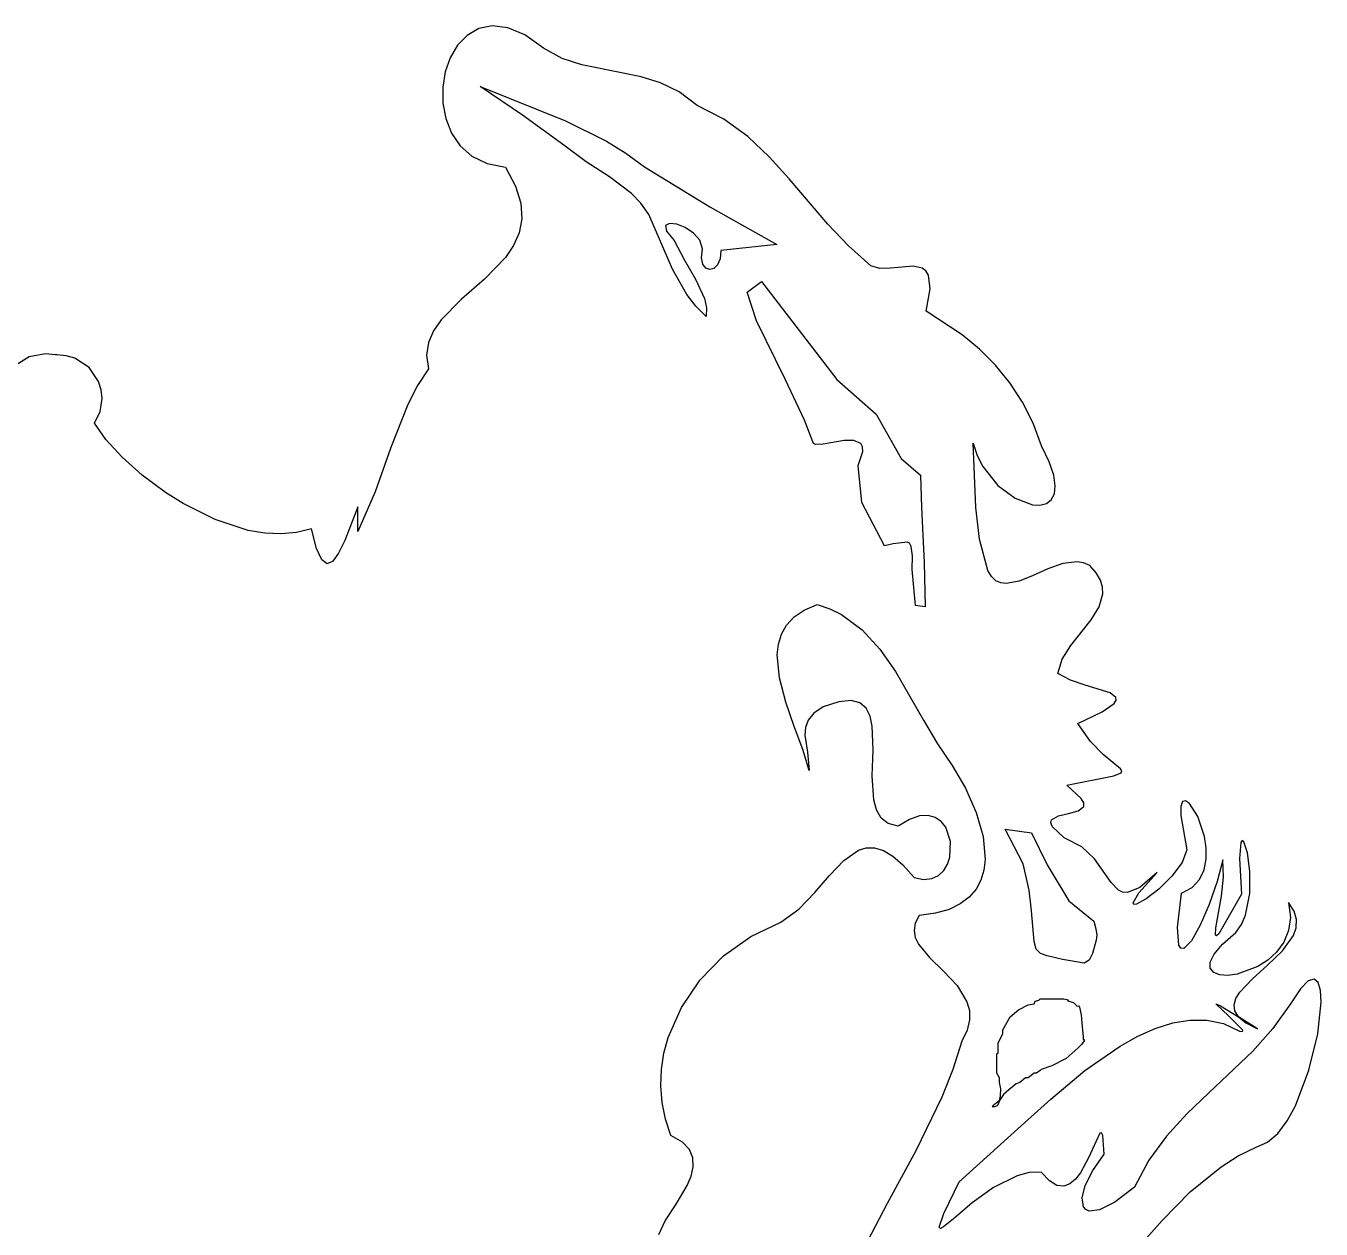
# Model space of a CAD drawing. Extents: x 0 to 245, y 66 to 287.
# Drawn here: x 122.4 to 238.8, y 177.7 to 285.9 of the extents above; entities that cross this region are included whole.
import ezdxf

# ---------------------------------------------------------------- set-up
doc = ezdxf.new("R2010")
doc.units = 0

msp = doc.modelspace()

# ---------------------------------------------------------------- linework, layer by layer
at = {"layer": 'Tête'}
for p, q in [((163.093158, 285.629515), (162.049868, 285.028798)), ((164.311552, 285.877998), (163.093158, 285.629515)), ((165.693289, 285.711289), (164.311552, 285.877998)), ((167.226609, 285.066432), (165.693289, 285.711289)), ((161.193442, 284.138803), (160.535641, 283.022488)), ((162.049868, 285.028798), (161.193442, 284.138803)), ((168.89975, 283.88047), (167.226609, 285.066432)), ((160.535641, 283.022488), (160.088226, 281.742807)), ((170.59712, 282.961883), (168.89975, 283.88047)), ((172.345503, 282.365213), (170.59712, 282.961883)), ((160.088226, 281.742807), (159.862958, 280.36272)), ((175.909561, 281.64995), (172.345503, 282.365213)), ((177.682366, 281.287519), (175.909561, 281.64995)), ((179.420439, 280.759329), (177.682366, 281.287519)), ((181.102346, 279.943462), (179.420439, 280.759329)), ((159.862958, 280.36272), (159.871596, 278.945182)), ((167.026279, 277.850476), (163.23096, 280.428)), ((163.23096, 280.428), (163.231, 280.428)), ((163.231, 280.428), (170.878258, 277.332405)), ((182.70665, 278.718), (181.102346, 279.943462)), ((159.871596, 278.945182), (160.125902, 277.55315)), ((185.126422, 277.486835), (182.70665, 278.718)), ((160.125902, 277.55315), (160.637636, 276.249581)), ((170.74143, 275.15764), (167.026279, 277.850476)), ((170.878258, 277.332405), (174.560765, 275.505526)), ((187.263019, 275.9235), (185.126422, 277.486835)), ((160.637636, 276.249581), (161.418559, 275.097432)), ((189.191466, 274.112943), (187.263019, 275.9235)), ((161.418559, 275.097432), (162.480432, 274.159659)), ((172.731966, 273.670467), (170.74143, 275.15764)), ((174.560765, 275.505526), (176.311945, 274.425988)), ((162.480432, 274.159659), (163.835016, 273.499219)), ((174.847377, 272.313349), (172.731966, 273.670467)), ((176.311945, 274.425988), (177.9822, 273.19902)), ((190.98679, 272.140116), (189.191466, 274.112943)), ((163.835016, 273.499219), (165.49407, 273.17907)), ((165.49407, 273.17907), (166.404208, 271.473714)), ((177.9822, 273.19902), (183.871351, 269.613449)), ((166.404208, 271.473714), (166.875828, 269.934985)), ((176.821268, 270.818851), (174.847377, 272.313349)), ((194.478166, 268.04745), (190.98679, 272.140116)), ((177.671893, 269.936512), (176.821268, 270.818851)), ((166.875828, 269.934985), (166.964528, 268.543527)), ((178.38724, 268.91954), (177.671893, 269.936512)), ((180.490641, 264.021929), (178.38724, 268.91954)), ((183.871351, 269.613449), (189.8857, 266.24081)), ((166.964528, 268.543527), (166.725909, 267.279985)), ((180.237706, 268.121978), (179.883112, 267.925287)), ((179.883112, 267.925287), (179.97031, 267.423178)), ((180.878534, 268.050974), (180.237706, 268.121978)), ((181.650035, 267.749997), (180.878534, 268.050974)), ((182.396651, 267.256768), (181.650035, 267.749997)), ((196.32427, 266.09751), (194.478166, 268.04745)), ((166.725909, 267.279985), (166.21557, 266.125002)), ((179.97031, 267.423178), (180.65486, 266.57793)), ((180.65486, 266.57793), (181.540207, 264.885668)), ((182.962822, 266.60901), (182.396651, 267.256768)), ((183.19299, 265.844446), (182.962822, 266.60901)), ((166.21557, 266.125002), (165.48911, 265.059223)), ((183.107778, 265.032699), (183.19299, 265.844446)), ((184.83419, 265.703415), (184.783447, 264.937169)), ((189.8857, 266.24081), (184.83419, 265.703415)), ((198.33735, 264.3251), (196.32427, 266.09751)), ((165.48911, 265.059223), (163.61023, 263.117852)), ((181.540207, 264.885668), (182.577109, 263.115679)), ((183.232603, 264.45077), (183.107778, 265.032699)), ((183.503928, 264.097195), (183.232603, 264.45077)), ((184.56151, 264.39196), (184.231919, 264.069253)), ((184.783447, 264.937169), (184.56151, 264.39196)), ((199.124025, 264.073598), (198.33735, 264.3251)), ((202.126867, 264.290459), (200.095365, 264.101961)), ((202.954445, 264.096681), (202.126867, 264.290459)), ((163.61023, 263.117852), (161.534066, 261.301028)), ((181.802705, 261.726654), (180.490641, 264.021929)), ((182.577109, 263.115679), (183.375111, 261.37232)), ((183.858213, 263.97051), (183.503928, 264.097195)), ((184.231919, 264.069253), (183.858213, 263.97051)), ((200.095365, 264.101961), (199.124025, 264.073598)), ((203.270312, 263.850367), (202.954445, 264.096681)), ((203.501516, 263.474945), (203.270312, 263.850367)), ((203.651789, 262.248293), (203.501516, 263.474945)), ((187.19938, 261.941737), (188.489, 262.909)), ((188.05922, 259.362247), (187.19938, 261.941737)), ((188.489, 262.909), (195.26016, 254.09574)), ((203.28897, 260.23977), (203.651789, 262.248293)), ((161.534066, 261.301028), (159.705416, 259.453904)), ((182.607636, 260.691627), (181.802705, 261.726654)), ((183.375111, 261.37232), (183.562508, 260.543239)), ((183.54376, 259.75995), (182.607636, 260.691627)), ((183.562508, 260.543239), (183.54376, 259.75995)), ((206.550437, 258.097741), (203.28897, 260.23977)), ((159.022908, 258.47059), (158.569078, 257.421633)), ((159.705416, 259.453904), (159.022908, 258.47059)), ((190.62529, 254.136069), (188.05922, 259.362247)), ((158.569078, 257.421633), (158.399526, 256.287679)), ((208.085619, 256.813652), (206.550437, 258.097741)), ((122.701297, 256.129485), (121.480631, 255.393152)), ((124.16605, 256.397717), (122.701297, 256.129485)), ((125.04599, 256.302217), (124.16605, 256.397717)), ((125.20908, 256.315237), (125.04599, 256.302217)), ((126.023381, 256.235355), (125.20908, 256.315237)), ((126.781821, 256.00641), (126.023381, 256.235355)), ((158.399526, 256.287679), (158.56985, 255.04937)), ((209.519119, 255.382976), (208.085619, 256.813652)), ((128.066146, 255.164501), (126.781821, 256.00641)), ((128.932109, 253.91585), (128.066146, 255.164501)), ((158.56985, 255.04937), (157.588248, 253.565661)), ((210.82245, 253.802312), (209.519119, 255.382976)), ((129.167595, 253.178477), (128.932109, 253.91585)), ((192.366783, 250.429716), (190.62529, 254.136069)), ((195.26016, 254.09574), (198.80696, 250.97885)), ((211.967126, 252.068258), (210.82245, 253.802312)), ((129.24976, 252.386797), (129.167595, 253.178477)), ((157.588248, 253.565661), (156.716521, 251.847824)), ((129.070326, 251.228764), (129.24976, 252.386797)), ((156.716521, 251.847824), (155.19135, 247.980826)), ((212.924661, 250.177411), (211.967126, 252.068258)), ((128.54779, 250.173597), (129.070326, 251.228764)), ((193.11072, 248.506847), (192.366783, 250.429716)), ((198.80696, 250.97885), (201.06402, 247.00214)), ((129.575785, 248.70713), (128.54779, 250.173597)), ((213.66657, 248.12637), (212.924661, 250.177411)), ((131.034835, 247.118497), (129.575785, 248.70713)), ((155.19135, 247.980826), (153.771652, 243.9905)), ((193.176826, 248.337475), (193.11072, 248.506847)), ((193.366378, 248.255422), (193.176826, 248.337475)), ((194.031626, 248.28243), (193.366378, 248.255422)), ((195.917345, 248.605008), (194.031626, 248.28243)), ((196.801044, 248.617211), (195.917345, 248.605008)), ((197.420789, 248.34111), (196.801044, 248.617211)), ((197.579058, 248.050671), (197.420789, 248.34111)), ((197.608193, 247.635024), (197.579058, 248.050671)), ((207.765716, 242.595617), (207.53735, 248.374417)), ((207.53735, 248.374417), (207.8963, 247.268982)), ((214.360146, 246.697019), (213.66657, 248.12637)), ((132.849025, 245.500457), (131.034835, 247.118497)), ((197.19487, 246.357267), (197.608193, 247.635024)), ((201.06402, 247.00214), (202.78369, 245.49744)), ((207.8963, 247.268982), (208.405237, 246.261549)), ((197.5173, 243.025427), (197.19487, 246.357267)), ((208.405237, 246.261549), (209.74727, 244.581249)), ((214.763397, 245.507638), (214.360146, 246.697019)), ((134.94244, 243.945767), (132.849025, 245.500457)), ((202.78369, 245.49744), (202.89121, 242.59551)), ((209.74727, 244.581249), (211.311842, 243.414641)), ((214.907776, 244.548087), (214.763397, 245.507638)), ((214.824732, 243.808225), (214.907776, 244.548087)), ((136.51753, 242.95358), (134.94244, 243.945767)), ((153.771652, 243.9905), (152.23474, 240.41897)), ((211.311842, 243.414641), (212.847347, 242.842851)), ((214.102179, 242.947004), (214.545716, 243.277911)), ((214.545716, 243.277911), (214.824732, 243.808225)), ((139.405314, 241.504851), (136.51753, 242.95358)), ((152.235, 242.646), (151.042431, 239.610928)), ((152.23474, 240.41897), (152.235, 242.646)), ((199.5594, 239.156187), (197.5173, 243.025427)), ((202.89121, 242.59551), (203.10616, 237.65149)), ((208.108129, 239.742576), (207.765716, 242.595617)), ((212.847347, 242.842851), (213.525573, 242.805364)), ((213.525573, 242.805364), (214.102179, 242.947004)), ((142.381126, 240.53624), (139.405314, 241.504851)), ((143.861246, 240.282433), (142.381126, 240.53624)), ((145.314415, 240.209202), (143.861246, 240.282433)), ((146.724317, 240.336727), (145.314415, 240.209202)), ((148.07463, 240.68519), (146.724317, 240.336727)), ((148.525197, 238.895915), (148.07463, 240.68519)), ((148.988942, 237.876416), (148.525197, 238.895915)), ((151.042431, 239.610928), (150.492608, 238.493951)), ((200.338622, 239.317405), (199.5594, 239.156187)), ((201.60149, 239.478624), (200.338622, 239.317405)), ((201.805114, 239.372405), (201.60149, 239.478624)), ((201.940724, 239.092372), (201.805114, 239.372405)), ((202.05828, 238.242619), (201.940724, 239.092372)), ((208.85572, 236.941917), (208.108129, 239.742576)), ((149.4692, 237.532432), (148.988942, 237.876416)), ((149.96931, 237.769698), (149.4692, 237.532432)), ((150.492608, 238.493951), (149.96931, 237.769698)), ((202.03141, 237.006614), (202.05828, 238.242619)), ((203.10616, 237.65149), (203.21368, 233.67477)), ((215.582428, 237.55155), (214.247308, 237.07304)), ((216.85689, 237.720743), (215.582428, 237.55155)), ((217.451785, 237.627727), (216.85689, 237.720743)), ((218.00801, 237.38344), (217.451785, 237.627727)), ((202.35385, 233.782254), (202.03141, 237.006614)), ((209.169294, 236.378744), (208.85572, 236.941917)), ((209.553893, 236.00936), (209.169294, 236.378744)), ((212.914211, 236.482388), (211.645821, 235.976773)), ((214.247308, 237.07304), (212.914211, 236.482388)), ((218.586091, 236.714724), (218.00801, 237.38344)), ((218.958091, 236.069069), (218.586091, 236.714724)), ((210.00168, 235.809118), (209.553893, 236.00936)), ((210.504821, 235.753371), (210.00168, 235.809118)), ((211.645821, 235.976773), (210.504821, 235.753371)), ((219.146495, 235.443305), (218.958091, 236.069069)), ((219.173791, 234.834263), (219.146495, 235.443305)), ((218.834994, 233.653663), (219.173791, 234.834263)), ((191.423303, 232.748559), (192.332762, 233.363115)), ((192.332762, 233.363115), (193.50249, 233.8581)), ((193.50249, 233.8581), (194.636831, 233.481464)), ((194.636831, 233.481464), (195.682163, 232.969419)), ((195.682163, 232.969419), (197.539115, 231.595037)), ((203.21368, 233.67477), (202.35385, 233.782254)), ((218.121585, 232.501907), (218.834994, 233.653663)), ((190.290681, 231.213309), (190.750485, 232.027576)), ((190.750485, 232.027576), (191.423303, 232.748559)), ((216.290467, 230.183491), (218.121585, 232.501907)), ((190.020266, 230.3189), (190.290681, 231.213309)), ((197.539115, 231.595037), (199.139989, 229.846829)), ((189.915611, 229.357493), (190.020266, 230.3189)), ((190.109076, 227.286256), (189.915611, 229.357493)), ((199.139989, 229.846829), (200.551424, 227.836669)), ((215.532526, 228.966108), (216.290467, 230.183491)), ((215.11951, 227.67613), (215.532526, 228.966108)), ((190.682063, 225.104744), (190.109076, 227.286256)), ((200.551424, 227.836669), (203.07254, 223.477991)), ((216.271713, 227.063394), (215.11951, 227.67613)), ((217.583803, 226.617063), (216.271713, 227.063394)), ((219.838584, 225.920341), (217.583803, 226.617063)), ((220.356746, 225.518313), (219.838584, 225.920341)), ((191.445555, 222.918101), (190.682063, 225.104744)), ((194.04795, 224.66732), (193.207271, 224.098057)), ((195.462253, 225.135684), (194.04795, 224.66732)), ((196.548432, 225.241906), (195.462253, 225.135684)), ((197.348434, 225.031069), (196.548432, 225.241906)), ((197.904209, 224.548255), (197.348434, 225.031069)), ((219.113294, 224.227826), (220.185738, 224.979414)), ((220.185738, 224.979414), (220.370655, 225.270711)), ((220.370655, 225.270711), (220.356746, 225.518313)), ((192.70041, 223.48357), (192.458054, 222.825699)), ((193.207271, 224.098057), (192.70041, 223.48357)), ((198.257704, 223.838548), (197.904209, 224.548255)), ((198.450866, 222.947029), (198.257704, 223.838548)), ((216.92715, 223.18773), (219.113294, 224.227826)), ((192.21054, 220.831471), (191.445555, 222.918101)), ((192.458054, 222.825699), (192.410894, 222.126285)), ((198.523988, 220.798889), (198.450866, 222.947029)), ((203.07254, 223.477991), (204.315503, 221.353222)), ((218.073589, 221.551075), (216.92715, 223.18773)), ((192.410894, 222.126285), (192.624911, 220.610187)), ((204.315503, 221.353222), (205.63559, 219.414)), ((219.218092, 220.395468), (218.073589, 221.551075)), ((192.788, 218.95), (192.21054, 220.831471)), ((192.624911, 220.610187), (192.78797, 218.95)), ((198.459156, 218.464497), (198.523988, 220.798889)), ((220.779672, 219.103922), (219.218092, 220.395468)), ((192.78797, 218.95), (192.788, 218.95)), ((205.63559, 219.414), (206.840515, 217.357662)), ((220.886975, 218.916272), (220.779672, 219.103922)), ((220.835939, 218.756249), (220.886975, 218.916272)), ((198.591957, 216.304513), (198.459156, 218.464497)), ((215.94178, 217.63521), (220.168649, 218.466151)), ((220.168649, 218.466151), (220.835939, 218.756249)), ((206.840515, 217.357662), (207.805873, 215.188352)), ((217.244562, 216.443537), (215.94178, 217.63521)), ((198.837339, 215.402632), (198.591957, 216.304513)), ((199.257974, 214.679601), (198.837339, 215.402632)), ((216.973297, 215.311573), (217.472762, 215.718126)), ((217.471302, 216.031762), (217.244562, 216.443537)), ((217.472762, 215.718126), (217.471302, 216.031762)), ((226.190043, 215.730068), (226.176664, 214.898195)), ((226.349972, 216.156937), (226.190043, 215.730068)), ((226.619495, 216.228873), (226.349972, 216.156937)), ((226.961653, 215.99595), (226.619495, 216.228873)), ((227.716045, 214.815817), (226.961653, 215.99595)), ((199.895808, 214.180502), (199.257974, 214.679601)), ((200.79279, 213.95042), (199.895808, 214.180502)), ((201.80569, 214.555453), (200.79279, 213.95042)), ((202.69876, 214.861692), (201.80569, 214.555453)), ((203.471269, 214.907612), (202.69876, 214.861692)), ((204.122488, 214.731685), (203.471269, 214.907612)), ((204.651684, 214.372386), (204.122488, 214.731685)), ((205.058128, 213.868188), (204.651684, 214.372386)), ((207.805873, 215.188352), (208.426566, 213.015296)), ((214.503398, 214.271474), (214.578065, 214.531004)), ((214.637096, 213.925827), (214.503398, 214.271474)), ((214.578065, 214.531004), (215.179032, 214.865417)), ((215.179032, 214.865417), (216.093081, 215.076472)), ((216.093081, 215.076472), (216.973297, 215.311573)), ((226.176664, 214.898195), (226.73739, 211.81914)), ((228.317488, 213.017124), (227.716045, 214.815817)), ((205.499838, 212.57899), (205.058128, 213.868188)), ((208.426566, 213.015296), (208.597499, 210.947719)), ((210.415, 213.684), (212.77954, 213.361563)), ((212.02719, 210.567103), (210.415, 213.684)), ((212.77954, 213.361563), (214.17676, 210.459633)), ((215.70304, 212.90248), (214.637096, 213.925827)), ((228.468459, 212.010999), (228.317488, 213.017124)), ((197.221879, 211.783616), (197.923082, 211.993795)), ((197.923082, 211.993795), (198.663541, 211.997995)), ((198.663541, 211.997995), (199.452882, 211.764513)), ((205.44177, 211.171878), (205.499838, 212.57899)), ((217.301226, 212.07711), (215.70304, 212.90248)), ((218.434991, 211.009383), (217.301226, 212.07711)), ((228.47032, 211.000452), (228.468459, 212.010999)), ((231.574067, 212.477519), (231.4574, 211.0323)), ((231.702874, 212.656636), (231.574067, 212.477519)), ((231.856636, 212.532635), (231.702874, 212.656636)), ((232.172939, 211.552909), (231.856636, 212.532635)), ((194.617087, 209.517165), (195.898731, 210.872132)), ((195.898731, 210.872132), (197.221879, 211.783616)), ((199.452882, 211.764513), (200.300731, 211.261647)), ((200.300731, 211.261647), (201.216715, 210.457693)), ((205.223494, 210.520289), (205.44177, 211.171878)), ((208.597499, 210.947719), (208.481463, 209.987617)), ((219.921094, 208.87944), (218.434991, 211.009383)), ((226.73739, 211.81914), (226.321063, 210.677266)), ((228.286114, 210.035557), (228.47032, 211.000452)), ((229.97626, 210.93362), (229.466084, 208.960071)), ((230.011702, 209.353639), (229.97626, 210.93362)), ((231.4574, 211.0323), (231.6388, 207.84172)), ((232.390809, 209.893599), (232.172939, 211.552909)), ((193.299935, 207.972337), (194.617087, 209.517165)), ((201.216715, 210.457693), (202.21046, 209.32095)), ((204.404802, 209.513411), (204.878081, 209.954642)), ((204.878081, 209.954642), (205.223494, 210.520289)), ((208.481463, 209.987617), (208.213576, 209.094845)), ((212.56458, 208.202573), (212.02719, 210.567103)), ((214.17676, 210.459633), (216.11138, 207.235263)), ((222.426443, 207.944365), (224.05043, 209.76965)), ((224.05043, 209.76965), (222.491058, 208.445473)), ((226.321063, 210.677266), (225.390752, 209.446793)), ((227.878881, 209.166386), (228.286114, 210.035557)), ((232.378081, 207.909967), (232.390809, 209.893599)), ((202.21046, 209.32095), (203.071722, 209.158092)), ((203.071722, 209.158092), (203.802926, 209.23507)), ((203.802926, 209.23507), (204.404802, 209.513411)), ((208.213576, 209.094845), (207.780701, 208.283055)), ((220.579348, 208.183513), (219.921094, 208.87944)), ((222.491058, 208.445473), (221.385017, 207.977809)), ((225.390752, 209.446793), (224.214943, 208.298548)), ((226.24751, 207.91551), (227.211666, 208.443013)), ((227.211666, 208.443013), (227.878881, 209.166386)), ((229.466084, 208.960071), (228.748419, 206.908151)), ((229.829433, 207.65378), (230.011702, 209.353639)), ((191.870264, 206.491268), (193.299935, 207.972337)), ((207.1697, 207.565901), (206.367438, 206.957035)), ((207.780701, 208.283055), (207.1697, 207.565901)), ((212.779535, 206.335125), (212.56458, 208.202573)), ((216.11138, 207.235263), (218.36844, 205.408123)), ((220.954196, 208.007937), (220.579348, 208.183513)), ((221.385017, 207.977809), (220.954196, 208.007937)), ((221.899387, 207.055439), (222.426443, 207.944365)), ((223.062122, 207.403356), (222.200775, 206.932044)), ((224.214943, 208.298548), (223.062122, 207.403356)), ((225.899225, 204.825907), (226.24751, 207.91551)), ((229.345686, 204.816182), (229.829433, 207.65378)), ((231.6388, 207.84172), (229.592861, 204.264328)), ((232.002587, 205.95727), (232.378081, 207.909967)), ((190.25106, 205.32758), (191.870264, 206.491268)), ((204.13658, 206.118781), (202.68171, 205.9167)), ((205.360777, 206.470111), (204.13658, 206.118781)), ((206.367438, 206.957035), (205.360777, 206.470111)), ((212.99449, 203.580983), (212.779535, 206.335125)), ((221.963306, 206.908727), (221.899387, 207.055439)), ((222.200775, 206.932044), (221.963306, 206.908727)), ((228.748419, 206.908151), (227.933306, 205.045087)), ((236.38055, 206.311385), (235.87481, 207.0889)), ((235.87481, 207.0889), (236.032251, 205.750825)), ((236.594089, 205.556333), (236.38055, 206.311385)), ((187.540281, 204.038391), (190.25106, 205.32758)), ((202.317629, 205.231529), (202.211063, 204.578575)), ((202.68171, 205.9167), (202.317629, 205.231529)), ((218.36844, 205.408123), (218.556525, 204.709509)), ((227.933306, 205.045087), (227.130787, 203.638105)), ((231.13216, 204.39077), (231.6375, 205.103542)), ((231.6375, 205.103542), (232.002587, 205.95727)), ((236.032251, 205.750825), (235.867529, 204.561413)), ((236.555556, 204.822784), (236.594089, 205.556333)), ((185.092134, 202.280397), (187.540281, 204.038391)), ((202.211063, 204.578575), (202.324065, 203.950335)), ((202.324065, 203.950335), (202.618689, 203.339306)), ((218.556525, 204.709509), (218.64049, 204.138528)), ((218.64049, 204.138528), (218.58339, 203.688463)), ((226.003705, 203.261289), (225.899225, 204.825907)), ((229.311168, 204.139318), (229.345686, 204.816182)), ((229.404146, 204.087187), (229.311168, 204.139318)), ((229.592861, 204.264328), (229.404146, 204.087187)), ((229.920069, 203.335495), (231.13216, 204.39077)), ((235.328813, 202.741553), (236.30508, 204.109777)), ((235.867529, 204.561413), (235.436712, 203.522221)), ((236.30508, 204.109777), (236.555556, 204.822784)), ((202.618689, 203.339306), (203.601017, 202.138876)), ((213.17922, 202.880689), (212.99449, 203.580983)), ((213.585625, 202.492757), (213.17922, 202.880689)), ((218.58339, 203.688463), (218.24752, 202.506193)), ((226.191343, 202.967341), (226.003705, 203.261289)), ((226.450906, 202.95443), (226.191343, 202.967341)), ((227.130787, 203.638105), (226.450906, 202.95443)), ((229.17076, 202.450671), (229.920069, 203.335495)), ((233.986317, 201.443984), (235.328813, 202.741553)), ((234.795867, 202.634805), (234.001063, 201.900721)), ((235.436712, 203.522221), (234.795867, 202.634805)), ((182.985969, 200.129497), (185.092134, 202.280397)), ((203.601017, 202.138876), (204.854476, 200.917267)), ((214.17676, 202.291233), (213.585625, 202.492757)), ((215.560549, 201.968798), (214.17676, 202.291233)), ((217.5086, 201.646363), (215.560549, 201.968798)), ((217.963706, 201.904984), (217.5086, 201.646363)), ((218.24752, 202.506193), (217.963706, 201.904984)), ((228.828167, 201.73474), (229.17076, 202.450671)), ((228.836221, 201.186146), (228.828167, 201.73474)), ((232.598622, 200.209392), (233.986317, 201.443984)), ((234.001063, 201.900721), (233.108366, 201.321525)), ((204.854476, 200.917267), (206.075497, 199.614463)), ((229.138855, 200.803334), (228.836221, 201.186146)), ((229.680002, 200.584746), (229.138855, 200.803334)), ((230.403594, 200.528828), (229.680002, 200.584746)), ((231.253564, 200.634022), (230.403594, 200.528828)), ((233.108366, 201.321525), (231.253564, 200.634022)), ((231.486756, 199.030099), (232.598622, 200.209392)), ((238.164086, 200.208051), (237.635157, 200.041378)), ((238.527751, 199.895006), (238.164086, 200.208051)), ((181.301134, 197.661591), (182.985969, 200.129497)), ((206.075497, 199.614463), (206.960508, 198.170445)), ((236.932693, 199.322457), (236.04842, 197.97876)), ((237.635157, 200.041378), (236.932693, 199.322457)), ((238.734425, 199.174773), (238.527751, 199.895006)), ((238.79238, 198.119882), (238.734425, 199.174773)), ((206.960508, 198.170445), (207.182145, 197.376726)), ((211.599785, 197.430771), (212.45697, 197.88432)), ((212.45697, 197.88432), (212.99436, 197.9918)), ((212.99436, 197.9918), (213.10188, 198.20676)), ((213.10188, 198.20676), (213.42431, 198.31425)), ((213.42431, 198.31425), (213.53183, 198.42172)), ((213.53183, 198.42172), (215.6814, 198.42172)), ((215.6814, 198.42172), (216.075994, 198.326229)), ((216.075994, 198.326229), (215.991721, 198.304738)), ((215.991721, 198.304738), (216.11133, 198.20676)), ((216.11133, 198.20676), (216.54124, 198.09928)), ((216.54124, 198.09928), (216.86368, 197.77684)), ((230.504315, 196.883116), (229.335771, 197.974416)), ((229.335771, 197.974416), (229.759858, 197.802221)), ((230.971749, 197.898428), (231.134581, 198.45879)), ((231.038389, 197.348051), (230.971749, 197.898428)), ((231.134581, 198.45879), (231.486756, 199.030099)), ((236.04842, 197.97876), (234.459733, 195.750612)), ((238.495224, 195.296241), (238.79238, 198.119882)), ((180.116978, 194.952578), (181.301134, 197.661591)), ((207.182145, 197.376726), (207.205939, 196.525196)), ((210.19991, 195.62727), (210.84478, 196.80953)), ((210.84478, 196.80953), (211.599785, 197.430771)), ((216.86368, 197.77684), (216.979338, 197.790176)), ((216.979338, 197.790176), (217.07863, 197.66936)), ((217.07863, 197.66936), (217.242529, 196.979071)), ((217.242529, 196.979071), (217.29359, 196.27214)), ((229.759858, 197.802221), (231.37463, 196.8067)), ((231.769587, 195.601371), (230.504315, 196.883116)), ((231.37463, 196.8067), (231.038389, 197.348051)), ((231.374, 196.807), (232.034957, 196.260366)), ((233.06505, 195.72118), (231.374, 196.807)), ((231.374, 196.807), (231.374, 196.807)), ((206.993947, 195.608355), (206.50822, 194.6187)), ((207.205939, 196.525196), (206.993947, 195.608355)), ((210.19991, 195.30483), (210.19991, 195.62727)), ((217.29359, 196.27214), (217.40111, 194.98239)), ((222.310473, 195.05903), (223.890565, 195.766555)), ((223.890565, 195.766555), (225.459023, 196.264126)), ((225.459023, 196.264126), (227.00848, 196.521805)), ((227.00848, 196.521805), (228.531565, 196.509659)), ((228.531565, 196.509659), (230.02091, 196.19775)), ((230.02091, 196.19775), (231.466409, 195.535509)), ((231.736486, 195.493588), (231.769587, 195.601371)), ((232.034957, 196.260366), (233.06505, 195.72118)), ((234.459733, 195.750612), (232.643801, 193.723641)), ((179.737451, 193.531374), (180.116978, 194.952578)), ((206.50822, 194.6187), (205.693536, 192.072906)), ((209.77, 194.445), (210.19991, 195.30483)), ((209.77011, 194.44499), (209.77, 194.445)), ((209.77011, 193.58516), (209.77011, 194.44499)), ((217.50863, 194.65996), (217.271752, 194.313739)), ((217.40111, 194.98239), (217.40111, 194.76743)), ((217.40111, 194.76743), (217.50857, 194.767418)), ((217.50857, 194.767418), (217.50863, 194.65996)), ((220.726117, 194.171487), (222.310473, 195.05903)), ((231.466409, 195.535509), (231.736486, 195.493588)), ((237.702462, 192.004322), (238.495224, 195.296241)), ((179.512849, 192.078355), (179.737451, 193.531374)), ((209.66259, 193.47769), (209.77011, 193.58516)), ((209.66259, 191.75802), (209.66259, 193.47769)), ((216.97123, 194.01509), (215.892496, 193.070929)), ((217.271752, 194.313739), (216.97123, 194.01509)), ((217.574089, 191.976089), (220.726117, 194.171487)), ((232.643801, 193.723641), (228.691025, 189.967076)), ((179.453092, 190.603009), (179.512849, 192.078355)), ((205.693536, 192.072906), (204.706416, 189.590338)), ((213.63939, 192.08047), (213.53187, 191.97299)), ((214.60671, 192.40291), (213.63939, 192.08047)), ((215.892496, 193.070929), (214.60671, 192.40291)), ((209.87755, 191.32811), (209.66259, 191.75802)), ((209.87755, 190.89819), (209.87755, 191.32811)), ((210.01333, 190.332399), (209.87755, 190.89819)), ((211.70473, 190.8982), (211.38229, 190.79071)), ((212.24212, 191.32811), (211.70473, 190.8982)), ((212.45708, 191.32811), (212.24212, 191.32811)), ((212.99447, 191.75803), (212.45708, 191.32811)), ((213.20943, 191.75803), (212.99447, 191.75803)), ((213.53187, 191.97299), (213.20943, 191.75803)), ((214.493432, 189.419848), (217.574089, 191.976089)), ((236.480272, 188.824361), (237.702462, 192.004322)), ((179.568097, 189.114823), (179.453092, 190.603009)), ((210.239351, 189.826264), (209.87758, 189.28601)), ((209.98507, 189.71593), (210.01333, 190.332399)), ((210.73742, 190.25332), (210.239351, 189.826264)), ((211.38229, 190.79071), (210.73742, 190.25332)), ((228.691025, 189.967076), (226.734595, 188.084404)), ((179.867784, 187.623284), (179.568097, 189.114823)), ((204.706416, 189.590338), (202.367203, 184.761031)), ((209.391088, 188.901486), (209.23272, 188.74861)), ((209.23272, 188.74861), (209.44767, 188.74861)), ((209.66263, 189.07105), (209.391088, 188.901486)), ((209.44767, 188.74861), (209.700543, 188.85096)), ((209.87758, 189.28601), (209.66263, 189.07105)), ((209.700543, 188.85096), (209.849158, 189.102153)), ((209.849158, 189.102153), (209.98507, 189.71593)), ((211.543099, 186.742253), (214.493432, 189.419848)), ((235.728824, 187.457688), (236.480272, 188.824361)), ((180.36207, 186.13788), (179.867784, 187.623284)), ((226.734595, 188.084404), (224.911747, 186.096753)), ((234.894835, 186.336594), (235.728824, 187.457688)), ((206.26921, 181.98095), (211.543099, 186.742253)), ((218.906957, 186.341093), (217.923659, 184.200065)), ((219.056789, 186.396059), (218.906957, 186.341093)), ((219.172752, 186.141949), (219.056789, 186.396059)), ((233.98658, 185.533608), (234.894835, 186.336594)), ((181.392329, 185.548257), (180.36207, 186.13788)), ((182.033765, 184.871895), (181.392329, 185.548257)), ((219.31213, 184.47258), (219.172752, 186.141949)), ((224.911747, 186.096753), (223.312686, 183.927585)), ((231.342156, 184.303095), (233.01233, 185.12126)), ((233.01233, 185.12126), (233.98658, 185.533608)), ((182.341921, 184.126531), (182.033765, 184.871895)), ((182.372339, 183.329902), (182.341921, 184.126531)), ((202.367203, 184.761031), (199.795261, 180.023084)), ((217.923659, 184.200065), (217.169927, 182.795573)), ((218.265932, 182.982787), (219.31213, 184.47258)), ((223.312686, 183.927585), (222.02762, 181.50036)), ((229.79874, 183.339795), (231.342156, 184.303095)), ((182.180562, 182.499745), (182.372339, 183.329902)), ((212.556378, 182.803927), (211.466758, 182.520435)), ((213.64303, 182.86027), (212.556378, 182.803927)), ((214.375898, 182.062711), (213.64303, 182.86027)), ((217.169927, 182.795573), (216.719615, 182.214513)), ((217.598697, 181.638215), (218.265932, 182.982787)), ((227.014828, 181.07076), (229.79874, 183.339795)), ((180.827489, 179.985477), (181.822133, 181.653798)), ((181.822133, 181.653798), (182.180562, 182.499745)), ((204.899524, 179.132939), (206.26921, 181.98095)), ((211.466758, 182.520435), (209.352679, 181.466862)), ((215.047727, 181.657836), (214.375898, 182.062711)), ((215.66078, 181.587164), (215.047727, 181.657836)), ((216.217321, 181.792217), (215.66078, 181.587164)), ((216.719615, 182.214513), (216.217321, 181.792217)), ((217.318892, 180.526005), (217.598697, 181.638215)), ((209.352679, 181.466862), (207.448917, 180.089264)), ((217.434982, 179.7333), (217.318892, 180.526005)), ((222.02762, 181.50036), (220.243287, 180.143629)), ((224.505883, 178.500096), (227.014828, 181.07076)), ((179.832749, 178.466838), (180.827489, 179.985477)), ((199.795261, 180.023084), (197.29527, 175.2688)), ((207.448917, 180.089264), (205.903596, 178.777357)), ((217.644134, 179.483993), (217.434982, 179.7333)), ((217.955434, 179.347241), (217.644134, 179.483993)), ((218.888714, 179.45497), (217.955434, 179.347241)), ((220.243287, 180.143629), (218.888714, 179.45497)), ((179.282254, 177.239774), (179.832749, 178.466838)), ((204.480775, 177.90948), (204.899524, 179.132939)), ((205.903596, 178.777357), (204.864841, 177.920858)), ((222.117192, 175.813744), (224.505883, 178.500096)), ((204.581714, 177.785171), (204.480775, 177.90948)), ((204.864841, 177.920858), (204.581714, 177.785171))]:
    msp.add_line(p, q, dxfattribs=at)

doc.saveas('drawing.dxf')
